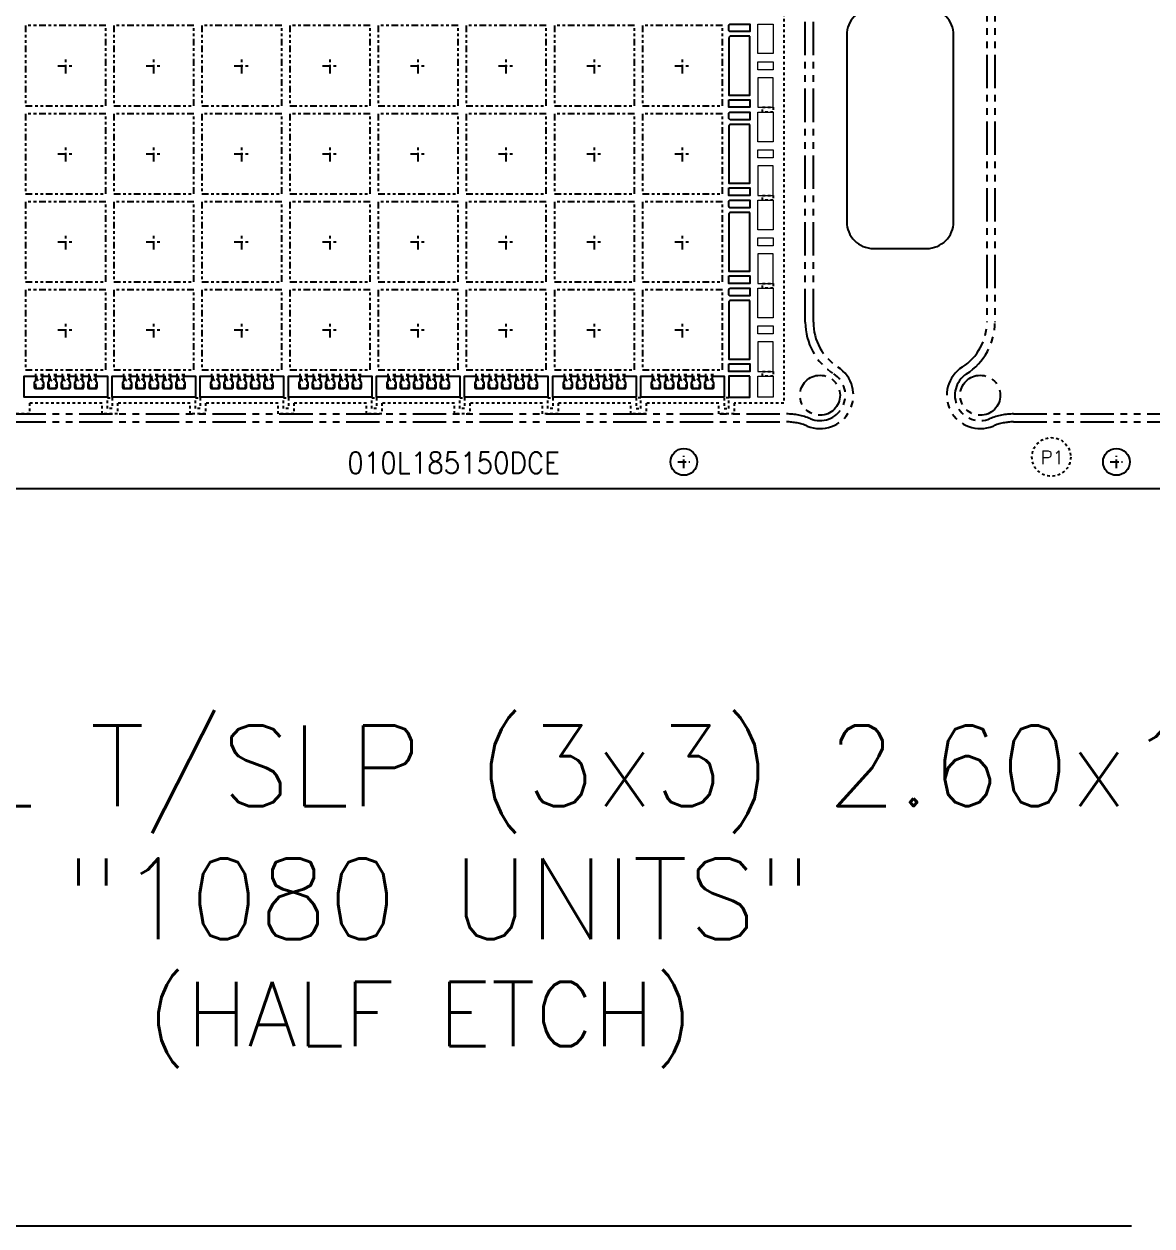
# Model space of a CAD drawing. Extents: x -344 to -21, y -394 to -4.
# Drawn here: x -275.8 to -233.56, y -171.48 to -126.44 of the extents above; entities that cross this region are included whole.
import ezdxf

# ---------------------------------------------------------------- set-up
doc = ezdxf.new("R2010")
doc.units = 0
doc.header["$MEASUREMENT"] = 0
for name, pattern in [('CENTER', [50.8, 31.75, -6.35, 6.35, -6.35]), ('HIDDEN', [0.375, 0.25, -0.125]), ('PHANTOM', [2.5, 1.25, -0.25, 0.25, -0.25, 0.25, -0.25])]:
    doc.linetypes.add(name, pattern=pattern)
doc.layers.add('1', color=7, linetype='CONTINUOUS')
doc.layers.add('1D', color=4, linetype='CONTINUOUS')
doc.styles.add('ROMANS', font='romans', dxfattribs={"width": 0.85, "height": 0.08})
doc.styles.add('simplex', font='SIMPLEX.SHX')

msp = doc.modelspace()

# ---------------------------------------------------------------- linework, layer by layer
at = {"layer": '1'}
msp.add_lwpolyline([(-304.4883, -125.8477, -0.4142136), (-303.4883, -126.8477), (-303.4883, -133.8477, -0.4142136), (-304.4883, -134.8477), (-305.4883, -134.8477), (-305.4883, -142.8477), (-304.4883, -143.8477), (-56.4883, -143.8477)], format="xyb", dxfattribs=at)
for points in [[(-241.9883, -134.8477, 0.4142136), (-240.9883, -133.8477), (-240.9883, -126.8477, 0.4142136), (-241.9883, -125.8477), (-243.9883, -125.8477, 0.4142136), (-244.9883, -126.8477), (-244.9883, -133.8477, 0.4142136), (-243.9883, -134.8477)], [(-249.3483, -126.7227, -0.4142136), (-249.3983, -126.6727), (-249.3983, -126.4877, -0.4142136), (-249.3483, -126.4377), (-248.6183, -126.4377), (-248.6183, -126.7227)], [(-249.3483, -130.0227, -0.4142136), (-249.3983, -129.9727), (-249.3983, -129.7877, -0.4142136), (-249.3483, -129.7377), (-248.6183, -129.7377), (-248.6183, -130.0227)], [(-249.3483, -133.3227, -0.4142136), (-249.3983, -133.2727), (-249.3983, -133.0877, -0.4142136), (-249.3483, -133.0377), (-248.6183, -133.0377), (-248.6183, -133.3227)], [(-249.3483, -136.6227, -0.4142136), (-249.3983, -136.5727), (-249.3983, -136.3877, -0.4142136), (-249.3483, -136.3377), (-248.6183, -136.3377), (-248.6183, -136.6227)], [(-272.6783, -140.4177), (-275.7983, -140.4177), (-275.7983, -139.6377), (-275.3633, -139.6377), (-275.3633, -139.7977), (-275.4133, -139.8843), (-275.4133, -140.0477, 0.4142132), (-275.3633, -140.0977), (-275.1133, -140.0977, 0.4142139), (-275.0633, -140.0477), (-275.0633, -139.8843), (-275.1133, -139.7977), (-275.1133, -139.6377), (-274.8633, -139.6377), (-274.8633, -139.7977), (-274.9133, -139.8843), (-274.9133, -140.0477, 0.4142132), (-274.8633, -140.0977), (-274.6133, -140.0977, 0.4142139), (-274.5633, -140.0477), (-274.5633, -139.8843), (-274.6133, -139.7977), (-274.6133, -139.6377), (-274.3633, -139.6377), (-274.3633, -139.7977), (-274.4133, -139.8843), (-274.4133, -140.0477, 0.4142132), (-274.3633, -140.0977), (-274.1133, -140.0977, 0.4142139), (-274.0633, -140.0477), (-274.0633, -139.8843), (-274.1133, -139.7977), (-274.1133, -139.6377), (-273.8633, -139.6377), (-273.8633, -139.7977), (-273.9133, -139.8843), (-273.9133, -140.0477, 0.4142132), (-273.8633, -140.0977), (-273.6133, -140.0977, 0.4142139), (-273.5633, -140.0477), (-273.5633, -139.8843), (-273.6133, -139.7977), (-273.6133, -139.6377), (-273.3633, -139.6377), (-273.3633, -139.7977), (-273.4133, -139.8843), (-273.4133, -140.0477, 0.4142132), (-273.3633, -140.0977), (-273.1133, -140.0977, 0.4142139), (-273.0633, -140.0477), (-273.0633, -139.8843), (-273.1133, -139.7977), (-273.1133, -139.6377), (-272.6783, -139.6377)], [(-269.3783, -140.4177), (-272.4983, -140.4177), (-272.4983, -139.6377), (-272.0633, -139.6377), (-272.0633, -139.7977), (-272.1133, -139.8843), (-272.1133, -140.0477, 0.4142132), (-272.0633, -140.0977), (-271.8133, -140.0977, 0.4142139), (-271.7633, -140.0477), (-271.7633, -139.8843), (-271.8133, -139.7977), (-271.8133, -139.6377), (-271.5633, -139.6377), (-271.5633, -139.7977), (-271.6133, -139.8843), (-271.6133, -140.0477, 0.4142132), (-271.5633, -140.0977), (-271.3133, -140.0977, 0.4142139), (-271.2633, -140.0477), (-271.2633, -139.8843), (-271.3133, -139.7977), (-271.3133, -139.6377), (-271.0633, -139.6377), (-271.0633, -139.7977), (-271.1133, -139.8843), (-271.1133, -140.0477, 0.4142132), (-271.0633, -140.0977), (-270.8133, -140.0977, 0.4142139), (-270.7633, -140.0477), (-270.7633, -139.8843), (-270.8133, -139.7977), (-270.8133, -139.6377), (-270.5633, -139.6377), (-270.5633, -139.7977), (-270.6133, -139.8843), (-270.6133, -140.0477, 0.4142132), (-270.5633, -140.0977), (-270.3133, -140.0977, 0.4142139), (-270.2633, -140.0477), (-270.2633, -139.8843), (-270.3133, -139.7977), (-270.3133, -139.6377), (-270.0633, -139.6377), (-270.0633, -139.7977), (-270.1133, -139.8843), (-270.1133, -140.0477, 0.4142132), (-270.0633, -140.0977), (-269.8133, -140.0977, 0.4142139), (-269.7633, -140.0477), (-269.7633, -139.8843), (-269.8133, -139.7977), (-269.8133, -139.6377), (-269.3783, -139.6377)], [(-266.0783, -140.4177), (-269.1983, -140.4177), (-269.1983, -139.6377), (-268.7633, -139.6377), (-268.7633, -139.7977), (-268.8133, -139.8843), (-268.8133, -140.0477, 0.4142132), (-268.7633, -140.0977), (-268.5133, -140.0977, 0.4142139), (-268.4633, -140.0477), (-268.4633, -139.8843), (-268.5133, -139.7977), (-268.5133, -139.6377), (-268.2633, -139.6377), (-268.2633, -139.7977), (-268.3133, -139.8843), (-268.3133, -140.0477, 0.4142132), (-268.2633, -140.0977), (-268.0133, -140.0977, 0.4142139), (-267.9633, -140.0477), (-267.9633, -139.8843), (-268.0133, -139.7977), (-268.0133, -139.6377), (-267.7633, -139.6377), (-267.7633, -139.7977), (-267.8133, -139.8843), (-267.8133, -140.0477, 0.4142132), (-267.7633, -140.0977), (-267.5133, -140.0977, 0.4142139), (-267.4633, -140.0477), (-267.4633, -139.8843), (-267.5133, -139.7977), (-267.5133, -139.6377), (-267.2633, -139.6377), (-267.2633, -139.7977), (-267.3133, -139.8843), (-267.3133, -140.0477, 0.4142132), (-267.2633, -140.0977), (-267.0133, -140.0977, 0.4142139), (-266.9633, -140.0477), (-266.9633, -139.8843), (-267.0133, -139.7977), (-267.0133, -139.6377), (-266.7633, -139.6377), (-266.7633, -139.7977), (-266.8133, -139.8843), (-266.8133, -140.0477, 0.4142132), (-266.7633, -140.0977), (-266.5133, -140.0977, 0.4142139), (-266.4633, -140.0477), (-266.4633, -139.8843), (-266.5133, -139.7977), (-266.5133, -139.6377), (-266.0783, -139.6377)], [(-262.7783, -140.4177), (-265.8983, -140.4177), (-265.8983, -139.6377), (-265.4633, -139.6377), (-265.4633, -139.7977), (-265.5133, -139.8843), (-265.5133, -140.0477, 0.4142132), (-265.4633, -140.0977), (-265.2133, -140.0977, 0.4142139), (-265.1633, -140.0477), (-265.1633, -139.8843), (-265.2133, -139.7977), (-265.2133, -139.6377), (-264.9633, -139.6377), (-264.9633, -139.7977), (-265.0133, -139.8843), (-265.0133, -140.0477, 0.4142132), (-264.9633, -140.0977), (-264.7133, -140.0977, 0.4142139), (-264.6633, -140.0477), (-264.6633, -139.8843), (-264.7133, -139.7977), (-264.7133, -139.6377), (-264.4633, -139.6377), (-264.4633, -139.7977), (-264.5133, -139.8843), (-264.5133, -140.0477, 0.4142132), (-264.4633, -140.0977), (-264.2133, -140.0977, 0.4142139), (-264.1633, -140.0477), (-264.1633, -139.8843), (-264.2133, -139.7977), (-264.2133, -139.6377), (-263.9633, -139.6377), (-263.9633, -139.7977), (-264.0133, -139.8843), (-264.0133, -140.0477, 0.4142132), (-263.9633, -140.0977), (-263.7133, -140.0977, 0.4142139), (-263.6633, -140.0477), (-263.6633, -139.8843), (-263.7133, -139.7977), (-263.7133, -139.6377), (-263.4633, -139.6377), (-263.4633, -139.7977), (-263.5133, -139.8843), (-263.5133, -140.0477, 0.4142132), (-263.4633, -140.0977), (-263.2133, -140.0977, 0.4142139), (-263.1633, -140.0477), (-263.1633, -139.8843), (-263.2133, -139.7977), (-263.2133, -139.6377), (-262.7783, -139.6377)], [(-259.4783, -140.4177), (-262.5983, -140.4177), (-262.5983, -139.6377), (-262.1633, -139.6377), (-262.1633, -139.7977), (-262.2133, -139.8843), (-262.2133, -140.0477, 0.4142132), (-262.1633, -140.0977), (-261.9133, -140.0977, 0.4142139), (-261.8633, -140.0477), (-261.8633, -139.8843), (-261.9133, -139.7977), (-261.9133, -139.6377), (-261.6633, -139.6377), (-261.6633, -139.7977), (-261.7133, -139.8843), (-261.7133, -140.0477, 0.4142132), (-261.6633, -140.0977), (-261.4133, -140.0977, 0.4142139), (-261.3633, -140.0477), (-261.3633, -139.8843), (-261.4133, -139.7977), (-261.4133, -139.6377), (-261.1633, -139.6377), (-261.1633, -139.7977), (-261.2133, -139.8843), (-261.2133, -140.0477, 0.4142132), (-261.1633, -140.0977), (-260.9133, -140.0977, 0.4142139), (-260.8633, -140.0477), (-260.8633, -139.8843), (-260.9133, -139.7977), (-260.9133, -139.6377), (-260.6633, -139.6377), (-260.6633, -139.7977), (-260.7133, -139.8843), (-260.7133, -140.0477, 0.4142132), (-260.6633, -140.0977), (-260.4133, -140.0977, 0.4142139), (-260.3633, -140.0477), (-260.3633, -139.8843), (-260.4133, -139.7977), (-260.4133, -139.6377), (-260.1633, -139.6377), (-260.1633, -139.7977), (-260.2133, -139.8843), (-260.2133, -140.0477, 0.4142132), (-260.1633, -140.0977), (-259.9133, -140.0977, 0.4142139), (-259.8633, -140.0477), (-259.8633, -139.8843), (-259.9133, -139.7977), (-259.9133, -139.6377), (-259.4783, -139.6377)], [(-256.1783, -140.4177), (-259.2983, -140.4177), (-259.2983, -139.6377), (-258.8633, -139.6377), (-258.8633, -139.7977), (-258.9133, -139.8843), (-258.9133, -140.0477, 0.4142132), (-258.8633, -140.0977), (-258.6133, -140.0977, 0.4142139), (-258.5633, -140.0477), (-258.5633, -139.8843), (-258.6133, -139.7977), (-258.6133, -139.6377), (-258.3633, -139.6377), (-258.3633, -139.7977), (-258.4133, -139.8843), (-258.4133, -140.0477, 0.4142132), (-258.3633, -140.0977), (-258.1133, -140.0977, 0.4142139), (-258.0633, -140.0477), (-258.0633, -139.8843), (-258.1133, -139.7977), (-258.1133, -139.6377), (-257.8633, -139.6377), (-257.8633, -139.7977), (-257.9133, -139.8843), (-257.9133, -140.0477, 0.4142132), (-257.8633, -140.0977), (-257.6133, -140.0977, 0.4142139), (-257.5633, -140.0477), (-257.5633, -139.8843), (-257.6133, -139.7977), (-257.6133, -139.6377), (-257.3633, -139.6377), (-257.3633, -139.7977), (-257.4133, -139.8843), (-257.4133, -140.0477, 0.4142132), (-257.3633, -140.0977), (-257.1133, -140.0977, 0.4142139), (-257.0633, -140.0477), (-257.0633, -139.8843), (-257.1133, -139.7977), (-257.1133, -139.6377), (-256.8633, -139.6377), (-256.8633, -139.7977), (-256.9133, -139.8843), (-256.9133, -140.0477, 0.4142132), (-256.8633, -140.0977), (-256.6133, -140.0977, 0.4142139), (-256.5633, -140.0477), (-256.5633, -139.8843), (-256.6133, -139.7977), (-256.6133, -139.6377), (-256.1783, -139.6377)], [(-252.8783, -140.4177), (-255.9983, -140.4177), (-255.9983, -139.6377), (-255.5633, -139.6377), (-255.5633, -139.7977), (-255.6133, -139.8843), (-255.6133, -140.0477, 0.4142132), (-255.5633, -140.0977), (-255.3133, -140.0977, 0.4142139), (-255.2633, -140.0477), (-255.2633, -139.8843), (-255.3133, -139.7977), (-255.3133, -139.6377), (-255.0633, -139.6377), (-255.0633, -139.7977), (-255.1133, -139.8843), (-255.1133, -140.0477, 0.4142132), (-255.0633, -140.0977), (-254.8133, -140.0977, 0.4142139), (-254.7633, -140.0477), (-254.7633, -139.8843), (-254.8133, -139.7977), (-254.8133, -139.6377), (-254.5633, -139.6377), (-254.5633, -139.7977), (-254.6133, -139.8843), (-254.6133, -140.0477, 0.4142132), (-254.5633, -140.0977), (-254.3133, -140.0977, 0.4142139), (-254.2633, -140.0477), (-254.2633, -139.8843), (-254.3133, -139.7977), (-254.3133, -139.6377), (-254.0633, -139.6377), (-254.0633, -139.7977), (-254.1133, -139.8843), (-254.1133, -140.0477, 0.4142132), (-254.0633, -140.0977), (-253.8133, -140.0977, 0.4142139), (-253.7633, -140.0477), (-253.7633, -139.8843), (-253.8133, -139.7977), (-253.8133, -139.6377), (-253.5633, -139.6377), (-253.5633, -139.7977), (-253.6133, -139.8843), (-253.6133, -140.0477, 0.4142132), (-253.5633, -140.0977), (-253.3133, -140.0977, 0.4142139), (-253.2633, -140.0477), (-253.2633, -139.8843), (-253.3133, -139.7977), (-253.3133, -139.6377), (-252.8783, -139.6377)], [(-249.5783, -140.4177), (-252.6983, -140.4177), (-252.6983, -139.6377), (-252.2633, -139.6377), (-252.2633, -139.7977), (-252.3133, -139.8843), (-252.3133, -140.0477, 0.4142132), (-252.2633, -140.0977), (-252.0133, -140.0977, 0.4142139), (-251.9633, -140.0477), (-251.9633, -139.8843), (-252.0133, -139.7977), (-252.0133, -139.6377), (-251.7633, -139.6377), (-251.7633, -139.7977), (-251.8133, -139.8843), (-251.8133, -140.0477, 0.4142132), (-251.7633, -140.0977), (-251.5133, -140.0977, 0.4142139), (-251.4633, -140.0477), (-251.4633, -139.8843), (-251.5133, -139.7977), (-251.5133, -139.6377), (-251.2633, -139.6377), (-251.2633, -139.7977), (-251.3133, -139.8843), (-251.3133, -140.0477, 0.4142132), (-251.2633, -140.0977), (-251.0133, -140.0977, 0.4142139), (-250.9633, -140.0477), (-250.9633, -139.8843), (-251.0133, -139.7977), (-251.0133, -139.6377), (-250.7633, -139.6377), (-250.7633, -139.7977), (-250.8133, -139.8843), (-250.8133, -140.0477, 0.4142132), (-250.7633, -140.0977), (-250.5133, -140.0977, 0.4142139), (-250.4633, -140.0477), (-250.4633, -139.8843), (-250.5133, -139.7977), (-250.5133, -139.6377), (-250.2633, -139.6377), (-250.2633, -139.7977), (-250.3133, -139.8843), (-250.3133, -140.0477, 0.4142132), (-250.2633, -140.0977), (-250.0133, -140.0977, 0.4142139), (-249.9633, -140.0477), (-249.9633, -139.8843), (-250.0133, -139.7977), (-250.0133, -139.6377), (-249.5783, -139.6377)]]:
    msp.add_lwpolyline(points, format="xyb", close=True, dxfattribs=at)
at = {"layer": '1', "lineweight": 20}
for points in [[(-247.7383, -127.5477), (-248.3183, -127.5477), (-248.3183, -126.4377), (-247.7383, -126.4377)], [(-247.7383, -128.1477), (-248.3183, -128.1477), (-248.3183, -127.8477), (-247.7383, -127.8477)], [(-248.3183, -128.4477), (-248.3183, -129.5577), (-247.7383, -129.5577), (-247.7383, -128.4477)], [(-247.7383, -130.8477), (-248.3183, -130.8477), (-248.3183, -129.7377), (-247.7383, -129.7377)], [(-247.7383, -131.4477), (-248.3183, -131.4477), (-248.3183, -131.1477), (-247.7383, -131.1477)], [(-248.3183, -131.7477), (-248.3183, -132.8577), (-247.7383, -132.8577), (-247.7383, -131.7477)], [(-247.7383, -134.1477), (-248.3183, -134.1477), (-248.3183, -133.0377), (-247.7383, -133.0377)], [(-247.7383, -134.7477), (-248.3183, -134.7477), (-248.3183, -134.4477), (-247.7383, -134.4477)], [(-248.3183, -135.0477), (-248.3183, -136.1577), (-247.7383, -136.1577), (-247.7383, -135.0477)], [(-247.7383, -137.4477), (-248.3183, -137.4477), (-248.3183, -136.3377), (-247.7383, -136.3377)], [(-247.7383, -138.0477), (-248.3183, -138.0477), (-248.3183, -137.7477), (-247.7383, -137.7477)], [(-248.3183, -138.3477), (-248.3183, -139.4577), (-247.7383, -139.4577), (-247.7383, -138.3477)], [(-247.7383, -140.4177), (-248.3183, -140.4177), (-248.3183, -139.6377), (-247.7383, -139.6377)]]:
    msp.add_lwpolyline(points, close=True, dxfattribs=at)
at = {"layer": '1', "linetype": 'ByBlock'}
for points in [[(-248.6143, -126.8977), (-249.3483, -126.8977, 0.4142136), (-249.3983, -126.9477), (-249.3983, -129.0977), (-248.6143, -129.0977)], [(-248.6143, -130.1977), (-249.3483, -130.1977, 0.4142136), (-249.3983, -130.2477), (-249.3983, -132.3977), (-248.6143, -132.3977)], [(-248.6143, -133.4977), (-249.3483, -133.4977, 0.4142136), (-249.3983, -133.5477), (-249.3983, -135.6977), (-248.6143, -135.6977)], [(-248.6143, -136.7977), (-249.3483, -136.7977, 0.4142136), (-249.3983, -136.8477), (-249.3983, -138.9977), (-248.6143, -138.9977)]]:
    msp.add_lwpolyline(points, format="xyb", close=True, dxfattribs=at)
at = {"layer": '1'}
for points in [[(-249.3983, -129.2727), (-248.6183, -129.2727), (-248.6183, -129.5577), (-249.3983, -129.5577)], [(-249.3983, -132.5727), (-248.6183, -132.5727), (-248.6183, -132.8577), (-249.3983, -132.8577)], [(-249.3983, -135.8727), (-248.6183, -135.8727), (-248.6183, -136.1577), (-249.3983, -136.1577)], [(-249.3983, -139.1727), (-248.6183, -139.1727), (-248.6183, -139.4577), (-249.3983, -139.4577)], [(-248.6183, -139.6377), (-249.3983, -139.6377), (-249.3983, -140.4177), (-248.6183, -140.4177)]]:
    msp.add_lwpolyline(points, close=True, dxfattribs=at)
for centre in [(-251.0883, -142.8477), (-234.8883, -142.8477)]:
    msp.add_circle(centre, 0.5, dxfattribs=at)
at = {"layer": '1D', "linetype": 'CENTER', "ltscale": 0.01}
for p, q in [((-274.2383, -128.2864), (-274.2383, -127.7089)), ((-270.9383, -128.2864), (-270.9383, -127.7089)), ((-267.6383, -128.2864), (-267.6383, -127.7089)), ((-264.3383, -128.2864), (-264.3383, -127.7089)), ((-261.0383, -128.2864), (-261.0383, -127.7089)), ((-257.7383, -128.2864), (-257.7383, -127.7089)), ((-254.4383, -128.2864), (-254.4383, -127.7089)), ((-251.1383, -128.2864), (-251.1383, -127.7089)), ((-274.5271, -127.9977), (-273.9496, -127.9977)), ((-271.2271, -127.9977), (-270.6496, -127.9977)), ((-267.9271, -127.9977), (-267.3496, -127.9977)), ((-264.6271, -127.9977), (-264.0496, -127.9977)), ((-261.3271, -127.9977), (-260.7496, -127.9977)), ((-258.0271, -127.9977), (-257.4496, -127.9977)), ((-254.7271, -127.9977), (-254.1496, -127.9977)), ((-251.4271, -127.9977), (-250.8496, -127.9977)), ((-274.2383, -131.5864), (-274.2383, -131.0089)), ((-270.9383, -131.5864), (-270.9383, -131.0089)), ((-267.6383, -131.5864), (-267.6383, -131.0089)), ((-264.3383, -131.5864), (-264.3383, -131.0089)), ((-261.0383, -131.5864), (-261.0383, -131.0089)), ((-257.7383, -131.5864), (-257.7383, -131.0089)), ((-254.4383, -131.5864), (-254.4383, -131.0089)), ((-251.1383, -131.5864), (-251.1383, -131.0089)), ((-274.5271, -131.2977), (-273.9496, -131.2977)), ((-271.2271, -131.2977), (-270.6496, -131.2977)), ((-267.9271, -131.2977), (-267.3496, -131.2977)), ((-264.6271, -131.2977), (-264.0496, -131.2977)), ((-261.3271, -131.2977), (-260.7496, -131.2977)), ((-258.0271, -131.2977), (-257.4496, -131.2977)), ((-254.7271, -131.2977), (-254.1496, -131.2977)), ((-251.4271, -131.2977), (-250.8496, -131.2977)), ((-274.5271, -134.5977), (-273.9496, -134.5977)), ((-274.2383, -134.8864), (-274.2383, -134.3089)), ((-271.2271, -134.5977), (-270.6496, -134.5977)), ((-270.9383, -134.8864), (-270.9383, -134.3089)), ((-267.9271, -134.5977), (-267.3496, -134.5977)), ((-267.6383, -134.8864), (-267.6383, -134.3089)), ((-264.6271, -134.5977), (-264.0496, -134.5977)), ((-264.3383, -134.8864), (-264.3383, -134.3089)), ((-261.3271, -134.5977), (-260.7496, -134.5977)), ((-261.0383, -134.8864), (-261.0383, -134.3089)), ((-258.0271, -134.5977), (-257.4496, -134.5977)), ((-257.7383, -134.8864), (-257.7383, -134.3089)), ((-254.7271, -134.5977), (-254.1496, -134.5977)), ((-254.4383, -134.8864), (-254.4383, -134.3089)), ((-251.4271, -134.5977), (-250.8496, -134.5977)), ((-251.1383, -134.8864), (-251.1383, -134.3089)), ((-274.2383, -138.1864), (-274.2383, -137.6089)), ((-270.9383, -138.1864), (-270.9383, -137.6089)), ((-267.6383, -138.1864), (-267.6383, -137.6089)), ((-264.3383, -138.1864), (-264.3383, -137.6089)), ((-261.0383, -138.1864), (-261.0383, -137.6089)), ((-257.7383, -138.1864), (-257.7383, -137.6089)), ((-254.4383, -138.1864), (-254.4383, -137.6089)), ((-251.1383, -138.1864), (-251.1383, -137.6089)), ((-274.5271, -137.8977), (-273.9496, -137.8977)), ((-271.2271, -137.8977), (-270.6496, -137.8977)), ((-267.9271, -137.8977), (-267.3496, -137.8977)), ((-264.6271, -137.8977), (-264.0496, -137.8977)), ((-261.3271, -137.8977), (-260.7496, -137.8977)), ((-258.0271, -137.8977), (-257.4496, -137.8977)), ((-254.7271, -137.8977), (-254.1496, -137.8977)), ((-251.4271, -137.8977), (-250.8496, -137.8977)), ((-251.0883, -143.0773), (-251.0883, -142.618)), ((-234.8883, -143.0773), (-234.8883, -142.618)), ((-251.3179, -142.8477), (-250.8587, -142.8477)), ((-235.1179, -142.8477), (-234.6587, -142.8477))]:
    msp.add_line(p, q, dxfattribs=at)
at = {"layer": '1D'}
msp.add_line((-294.3633, -171.4768), (-234.3201, -171.4768), dxfattribs=at)
at = {"layer": '1D', "color": 2, "linetype": 'PHANTOM'}
for points in [[(-247.2383, -78.3477), (-301.2383, -78.3477, -0.0990195), (-302.0076, -78.1938, 0.9166595), (-303.1614, -80.401, -0.2559241), (-302.2383, -82.0863), (-302.2383, -107.1091, -0.2559241), (-303.1614, -108.7944, 0.5477226), (-303.1614, -110.901, -0.2559241), (-302.2383, -112.5863), (-302.2383, -137.6091, -0.2559241), (-303.1614, -139.2944, 0.9166595), (-302.0076, -141.5015, -0.0990195), (-301.2383, -141.3477), (-247.2383, -141.3477, -0.0990195), (-246.4691, -141.5015, 0.9166595), (-245.3153, -139.2944, -0.2559241), (-246.2383, -137.6091), (-246.2383, -112.5863, -0.2559241), (-245.3153, -110.901, 0.5477226), (-245.3153, -108.7944, -0.2559241), (-246.2383, -107.1091), (-246.2383, -82.0863, -0.2559241), (-245.3153, -80.401, 0.9166595), (-246.4691, -78.1938, -0.0990195)], [(-184.7383, -78.3477), (-238.7383, -78.3477, -0.0990195), (-239.5076, -78.1938, 0.9166595), (-240.6614, -80.401, -0.2559241), (-239.7383, -82.0863), (-239.7383, -107.1091, -0.2559241), (-240.6614, -108.7944, 0.5477226), (-240.6614, -110.901, -0.2559241), (-239.7383, -112.5863), (-239.7383, -137.6091, -0.2559241), (-240.6614, -139.2944, 0.9166595), (-239.5076, -141.5015, -0.0990195), (-238.7383, -141.3477), (-184.7383, -141.3477, -0.0990195), (-183.9691, -141.5015, 0.9166595), (-182.8153, -139.2944, -0.2559241), (-183.7383, -137.6091), (-183.7383, -112.5863, -0.2559241), (-182.8153, -110.901, 0.5477226), (-182.8153, -108.7944, -0.2559241), (-183.7383, -107.1091), (-183.7383, -82.0863, -0.2559241), (-182.8153, -80.401, 0.9166595), (-183.9691, -78.1938, -0.0990195)], [(-247.2383, -78.6477), (-301.2383, -78.6477, -0.0990195), (-302.1229, -78.4707, 0.9166595), (-302.9999, -80.1482, -0.2559241), (-301.9383, -82.0863), (-301.9383, -107.1091, -0.2559241), (-302.9999, -109.0471, 0.5477226), (-302.9999, -110.6482, -0.2559241), (-301.9383, -112.5863), (-301.9383, -137.6091, -0.2559241), (-302.9999, -139.5471, 0.9166595), (-302.1229, -141.2246, -0.0990195), (-301.2383, -141.0477), (-247.2383, -141.0477, -0.0990195), (-246.3537, -141.2246, 0.9166595), (-245.4768, -139.5471, -0.2559241), (-246.5383, -137.6091), (-246.5383, -112.5863, -0.2559241), (-245.4768, -110.6482, 0.5477226), (-245.4768, -109.0471, -0.2559241), (-246.5383, -107.1091), (-246.5383, -82.0863, -0.2559241), (-245.4768, -80.1482, 0.9166595), (-246.3537, -78.4707, -0.0990195)], [(-184.7383, -78.6477), (-238.7383, -78.6477, -0.0990195), (-239.6229, -78.4707, 0.9166595), (-240.4999, -80.1482, -0.2559241), (-239.4383, -82.0863), (-239.4383, -107.1091, -0.2559241), (-240.4999, -109.0471, 0.5477226), (-240.4999, -110.6482, -0.2559241), (-239.4383, -112.5863), (-239.4383, -137.6091, -0.2559241), (-240.4999, -139.5471, 0.9166595), (-239.6229, -141.2246, -0.0990195), (-238.7383, -141.0477), (-184.7383, -141.0477, -0.0990195), (-183.8537, -141.2246, 0.9166595), (-182.9768, -139.5471, -0.2559241), (-184.0383, -137.6091), (-184.0383, -112.5863, -0.2559241), (-182.9768, -110.6482, 0.5477226), (-182.9768, -109.0471, -0.2559241), (-184.0383, -107.1091), (-184.0383, -82.0863, -0.2559241), (-182.9768, -80.1482, 0.9166595), (-183.8537, -78.4707, -0.0990195)]]:
    msp.add_lwpolyline(points, format="xyb", close=True, dxfattribs=at)
at = {"layer": '1D', "linetype": 'HIDDEN', "ltscale": 0.2}
msp.add_lwpolyline([(-247.3383, -79.0477), (-247.3383, -140.6477), (-249.1983, -140.6477), (-249.1983, -141.0477), (-249.7783, -141.0477), (-249.7783, -140.6477), (-252.4983, -140.6477), (-252.4983, -141.0477), (-253.0783, -141.0477), (-253.0783, -140.6477), (-255.7983, -140.6477), (-255.7983, -141.0477), (-256.3783, -141.0477), (-256.3783, -140.6477), (-259.0983, -140.6477), (-259.0983, -141.0477), (-259.6783, -141.0477), (-259.6783, -140.6477), (-262.3983, -140.6477), (-262.3983, -141.0477), (-262.9783, -141.0477), (-262.9783, -140.6477), (-265.6983, -140.6477), (-265.6983, -141.0477), (-266.2783, -141.0477), (-266.2783, -140.6477), (-268.9983, -140.6477), (-268.9983, -141.0477), (-269.5783, -141.0477), (-269.5783, -140.6477), (-272.2983, -140.6477), (-272.2983, -141.0477), (-272.8783, -141.0477), (-272.8783, -140.6477), (-275.5983, -140.6477), (-275.5983, -141.0477), (-276.1783, -141.0477)], dxfattribs=at)
at = {"layer": '1D', "color": 2, "linetype": 'PHANTOM', "ltscale": 0.2}
for points in [[(-272.7383, -129.4977), (-272.7383, -126.4977), (-275.7383, -126.4977), (-275.7383, -129.4977)], [(-269.4383, -129.4977), (-269.4383, -126.4977), (-272.4383, -126.4977), (-272.4383, -129.4977)], [(-266.1383, -129.4977), (-266.1383, -126.4977), (-269.1383, -126.4977), (-269.1383, -129.4977)], [(-262.8383, -129.4977), (-262.8383, -126.4977), (-265.8383, -126.4977), (-265.8383, -129.4977)], [(-259.5383, -129.4977), (-259.5383, -126.4977), (-262.5383, -126.4977), (-262.5383, -129.4977)], [(-256.2383, -129.4977), (-256.2383, -126.4977), (-259.2383, -126.4977), (-259.2383, -129.4977)], [(-252.9383, -129.4977), (-252.9383, -126.4977), (-255.9383, -126.4977), (-255.9383, -129.4977)], [(-249.6383, -129.4977), (-249.6383, -126.4977), (-252.6383, -126.4977), (-252.6383, -129.4977)], [(-272.7383, -132.7977), (-272.7383, -129.7977), (-275.7383, -129.7977), (-275.7383, -132.7977)], [(-269.4383, -132.7977), (-269.4383, -129.7977), (-272.4383, -129.7977), (-272.4383, -132.7977)], [(-266.1383, -132.7977), (-266.1383, -129.7977), (-269.1383, -129.7977), (-269.1383, -132.7977)], [(-262.8383, -132.7977), (-262.8383, -129.7977), (-265.8383, -129.7977), (-265.8383, -132.7977)], [(-259.5383, -132.7977), (-259.5383, -129.7977), (-262.5383, -129.7977), (-262.5383, -132.7977)], [(-256.2383, -132.7977), (-256.2383, -129.7977), (-259.2383, -129.7977), (-259.2383, -132.7977)], [(-252.9383, -132.7977), (-252.9383, -129.7977), (-255.9383, -129.7977), (-255.9383, -132.7977)], [(-249.6383, -132.7977), (-249.6383, -129.7977), (-252.6383, -129.7977), (-252.6383, -132.7977)], [(-272.7383, -136.0977), (-272.7383, -133.0977), (-275.7383, -133.0977), (-275.7383, -136.0977)], [(-269.4383, -136.0977), (-269.4383, -133.0977), (-272.4383, -133.0977), (-272.4383, -136.0977)], [(-266.1383, -136.0977), (-266.1383, -133.0977), (-269.1383, -133.0977), (-269.1383, -136.0977)], [(-262.8383, -136.0977), (-262.8383, -133.0977), (-265.8383, -133.0977), (-265.8383, -136.0977)], [(-259.5383, -136.0977), (-259.5383, -133.0977), (-262.5383, -133.0977), (-262.5383, -136.0977)], [(-256.2383, -136.0977), (-256.2383, -133.0977), (-259.2383, -133.0977), (-259.2383, -136.0977)], [(-252.9383, -136.0977), (-252.9383, -133.0977), (-255.9383, -133.0977), (-255.9383, -136.0977)], [(-249.6383, -136.0977), (-249.6383, -133.0977), (-252.6383, -133.0977), (-252.6383, -136.0977)], [(-272.7383, -139.3977), (-272.7383, -136.3977), (-275.7383, -136.3977), (-275.7383, -139.3977)], [(-269.4383, -139.3977), (-269.4383, -136.3977), (-272.4383, -136.3977), (-272.4383, -139.3977)], [(-266.1383, -139.3977), (-266.1383, -136.3977), (-269.1383, -136.3977), (-269.1383, -139.3977)], [(-262.8383, -139.3977), (-262.8383, -136.3977), (-265.8383, -136.3977), (-265.8383, -139.3977)], [(-259.5383, -139.3977), (-259.5383, -136.3977), (-262.5383, -136.3977), (-262.5383, -139.3977)], [(-256.2383, -139.3977), (-256.2383, -136.3977), (-259.2383, -136.3977), (-259.2383, -139.3977)], [(-252.9383, -139.3977), (-252.9383, -136.3977), (-255.9383, -136.3977), (-255.9383, -139.3977)], [(-249.6383, -139.3977), (-249.6383, -136.3977), (-252.6383, -136.3977), (-252.6383, -139.3977)]]:
    msp.add_lwpolyline(points, close=True, dxfattribs=at)
at = {"layer": '1D', "linetype": 'HIDDEN', "ltscale": 0.2}
for points in [[(-248.1383, -129.5577), (-247.7383, -129.5577), (-247.7383, -129.7377), (-248.1383, -129.7377)], [(-248.1383, -132.8577), (-247.7383, -132.8577), (-247.7383, -133.0377), (-248.1383, -133.0377)], [(-248.1383, -136.1577), (-247.7383, -136.1577), (-247.7383, -136.3377), (-248.1383, -136.3377)], [(-248.1383, -139.4577), (-247.7383, -139.4577), (-247.7383, -139.6377), (-248.1383, -139.6377)], [(-272.4983, -140.4477), (-272.4983, -140.8477), (-272.6783, -140.8477), (-272.6783, -140.4477)], [(-269.1983, -140.4477), (-269.1983, -140.8477), (-269.3783, -140.8477), (-269.3783, -140.4477)], [(-265.8983, -140.4477), (-265.8983, -140.8477), (-266.0783, -140.8477), (-266.0783, -140.4477)], [(-262.5983, -140.4477), (-262.5983, -140.8477), (-262.7783, -140.8477), (-262.7783, -140.4477)], [(-259.2983, -140.4477), (-259.2983, -140.8477), (-259.4783, -140.8477), (-259.4783, -140.4477)], [(-255.9983, -140.4477), (-255.9983, -140.8477), (-256.1783, -140.8477), (-256.1783, -140.4477)], [(-252.8783, -140.4477), (-252.8783, -140.8477), (-252.6983, -140.8477), (-252.6983, -140.4477)], [(-249.5783, -140.4477), (-249.5783, -140.8477), (-249.3983, -140.8477), (-249.3983, -140.4477)]]:
    msp.add_lwpolyline(points, close=True, dxfattribs=at)
for points in [[(-275.1133, -139.5477), (-275.1133, -140.0227, -0.4142136), (-275.1883, -140.0977), (-275.2883, -140.0977, -0.4142136), (-275.3633, -140.0227), (-275.3633, -139.5477)], [(-275.1583, -139.5477), (-275.1583, -139.7177, -1), (-275.3183, -139.7177), (-275.3183, -139.5477)], [(-274.6133, -139.5477), (-274.6133, -140.0227, -0.4142136), (-274.6883, -140.0977), (-274.7883, -140.0977, -0.4142136), (-274.8633, -140.0227), (-274.8633, -139.5477)], [(-274.6583, -139.5477), (-274.6583, -139.7177, -1), (-274.8183, -139.7177), (-274.8183, -139.5477)], [(-274.1133, -139.5477), (-274.1133, -140.0227, -0.4142136), (-274.1883, -140.0977), (-274.2883, -140.0977, -0.4142136), (-274.3633, -140.0227), (-274.3633, -139.5477)], [(-274.1583, -139.5477), (-274.1583, -139.7177, -1), (-274.3183, -139.7177), (-274.3183, -139.5477)], [(-273.6133, -139.5477), (-273.6133, -140.0227, -0.4142136), (-273.6883, -140.0977), (-273.7883, -140.0977, -0.4142136), (-273.8633, -140.0227), (-273.8633, -139.5477)], [(-273.6583, -139.5477), (-273.6583, -139.7177, -1), (-273.8183, -139.7177), (-273.8183, -139.5477)], [(-273.1133, -139.5477), (-273.1133, -140.0227, -0.4142136), (-273.1883, -140.0977), (-273.2883, -140.0977, -0.4142136), (-273.3633, -140.0227), (-273.3633, -139.5477)], [(-273.1583, -139.5477), (-273.1583, -139.7177, -1), (-273.3183, -139.7177), (-273.3183, -139.5477)], [(-271.8133, -139.5477), (-271.8133, -140.0227, -0.4142136), (-271.8883, -140.0977), (-271.9883, -140.0977, -0.4142136), (-272.0633, -140.0227), (-272.0633, -139.5477)], [(-271.8583, -139.5477), (-271.8583, -139.7177, -1), (-272.0183, -139.7177), (-272.0183, -139.5477)], [(-271.3133, -139.5477), (-271.3133, -140.0227, -0.4142136), (-271.3883, -140.0977), (-271.4883, -140.0977, -0.4142136), (-271.5633, -140.0227), (-271.5633, -139.5477)], [(-271.3583, -139.5477), (-271.3583, -139.7177, -1), (-271.5183, -139.7177), (-271.5183, -139.5477)], [(-270.8133, -139.5477), (-270.8133, -140.0227, -0.4142136), (-270.8883, -140.0977), (-270.9883, -140.0977, -0.4142136), (-271.0633, -140.0227), (-271.0633, -139.5477)], [(-270.8583, -139.5477), (-270.8583, -139.7177, -1), (-271.0183, -139.7177), (-271.0183, -139.5477)], [(-270.3133, -139.5477), (-270.3133, -140.0227, -0.4142136), (-270.3883, -140.0977), (-270.4883, -140.0977, -0.4142136), (-270.5633, -140.0227), (-270.5633, -139.5477)], [(-270.3583, -139.5477), (-270.3583, -139.7177, -1), (-270.5183, -139.7177), (-270.5183, -139.5477)], [(-269.8133, -139.5477), (-269.8133, -140.0227, -0.4142136), (-269.8883, -140.0977), (-269.9883, -140.0977, -0.4142136), (-270.0633, -140.0227), (-270.0633, -139.5477)], [(-269.8583, -139.5477), (-269.8583, -139.7177, -1), (-270.0183, -139.7177), (-270.0183, -139.5477)], [(-268.5133, -139.5477), (-268.5133, -140.0227, -0.4142136), (-268.5883, -140.0977), (-268.6883, -140.0977, -0.4142136), (-268.7633, -140.0227), (-268.7633, -139.5477)], [(-268.5583, -139.5477), (-268.5583, -139.7177, -1), (-268.7183, -139.7177), (-268.7183, -139.5477)], [(-268.0133, -139.5477), (-268.0133, -140.0227, -0.4142136), (-268.0883, -140.0977), (-268.1883, -140.0977, -0.4142136), (-268.2633, -140.0227), (-268.2633, -139.5477)], [(-268.0583, -139.5477), (-268.0583, -139.7177, -1), (-268.2183, -139.7177), (-268.2183, -139.5477)], [(-267.5133, -139.5477), (-267.5133, -140.0227, -0.4142136), (-267.5883, -140.0977), (-267.6883, -140.0977, -0.4142136), (-267.7633, -140.0227), (-267.7633, -139.5477)], [(-267.5583, -139.5477), (-267.5583, -139.7177, -1), (-267.7183, -139.7177), (-267.7183, -139.5477)], [(-267.0133, -139.5477), (-267.0133, -140.0227, -0.4142136), (-267.0883, -140.0977), (-267.1883, -140.0977, -0.4142136), (-267.2633, -140.0227), (-267.2633, -139.5477)], [(-267.0583, -139.5477), (-267.0583, -139.7177, -1), (-267.2183, -139.7177), (-267.2183, -139.5477)], [(-266.5133, -139.5477), (-266.5133, -140.0227, -0.4142136), (-266.5883, -140.0977), (-266.6883, -140.0977, -0.4142136), (-266.7633, -140.0227), (-266.7633, -139.5477)], [(-266.5583, -139.5477), (-266.5583, -139.7177, -1), (-266.7183, -139.7177), (-266.7183, -139.5477)], [(-265.2133, -139.5477), (-265.2133, -140.0227, -0.4142136), (-265.2883, -140.0977), (-265.3883, -140.0977, -0.4142136), (-265.4633, -140.0227), (-265.4633, -139.5477)], [(-265.2583, -139.5477), (-265.2583, -139.7177, -1), (-265.4183, -139.7177), (-265.4183, -139.5477)], [(-264.7133, -139.5477), (-264.7133, -140.0227, -0.4142136), (-264.7883, -140.0977), (-264.8883, -140.0977, -0.4142136), (-264.9633, -140.0227), (-264.9633, -139.5477)], [(-264.7583, -139.5477), (-264.7583, -139.7177, -1), (-264.9183, -139.7177), (-264.9183, -139.5477)], [(-264.2133, -139.5477), (-264.2133, -140.0227, -0.4142136), (-264.2883, -140.0977), (-264.3883, -140.0977, -0.4142136), (-264.4633, -140.0227), (-264.4633, -139.5477)], [(-264.2583, -139.5477), (-264.2583, -139.7177, -1), (-264.4183, -139.7177), (-264.4183, -139.5477)], [(-263.7133, -139.5477), (-263.7133, -140.0227, -0.4142136), (-263.7883, -140.0977), (-263.8883, -140.0977, -0.4142136), (-263.9633, -140.0227), (-263.9633, -139.5477)], [(-263.7583, -139.5477), (-263.7583, -139.7177, -1), (-263.9183, -139.7177), (-263.9183, -139.5477)], [(-263.2133, -139.5477), (-263.2133, -140.0227, -0.4142136), (-263.2883, -140.0977), (-263.3883, -140.0977, -0.4142136), (-263.4633, -140.0227), (-263.4633, -139.5477)], [(-263.2583, -139.5477), (-263.2583, -139.7177, -1), (-263.4183, -139.7177), (-263.4183, -139.5477)], [(-261.9133, -139.5477), (-261.9133, -140.0227, -0.4142136), (-261.9883, -140.0977), (-262.0883, -140.0977, -0.4142136), (-262.1633, -140.0227), (-262.1633, -139.5477)], [(-261.9583, -139.5477), (-261.9583, -139.7177, -1), (-262.1183, -139.7177), (-262.1183, -139.5477)], [(-261.4133, -139.5477), (-261.4133, -140.0227, -0.4142136), (-261.4883, -140.0977), (-261.5883, -140.0977, -0.4142136), (-261.6633, -140.0227), (-261.6633, -139.5477)], [(-261.4583, -139.5477), (-261.4583, -139.7177, -1), (-261.6183, -139.7177), (-261.6183, -139.5477)], [(-260.9133, -139.5477), (-260.9133, -140.0227, -0.4142136), (-260.9883, -140.0977), (-261.0883, -140.0977, -0.4142136), (-261.1633, -140.0227), (-261.1633, -139.5477)], [(-260.9583, -139.5477), (-260.9583, -139.7177, -1), (-261.1183, -139.7177), (-261.1183, -139.5477)], [(-260.4133, -139.5477), (-260.4133, -140.0227, -0.4142136), (-260.4883, -140.0977), (-260.5883, -140.0977, -0.4142136), (-260.6633, -140.0227), (-260.6633, -139.5477)], [(-260.4583, -139.5477), (-260.4583, -139.7177, -1), (-260.6183, -139.7177), (-260.6183, -139.5477)], [(-259.9133, -139.5477), (-259.9133, -140.0227, -0.4142136), (-259.9883, -140.0977), (-260.0883, -140.0977, -0.4142136), (-260.1633, -140.0227), (-260.1633, -139.5477)], [(-259.9583, -139.5477), (-259.9583, -139.7177, -1), (-260.1183, -139.7177), (-260.1183, -139.5477)], [(-258.6133, -139.5477), (-258.6133, -140.0227, -0.4142136), (-258.6883, -140.0977), (-258.7883, -140.0977, -0.4142136), (-258.8633, -140.0227), (-258.8633, -139.5477)], [(-258.6583, -139.5477), (-258.6583, -139.7177, -1), (-258.8183, -139.7177), (-258.8183, -139.5477)], [(-258.1133, -139.5477), (-258.1133, -140.0227, -0.4142136), (-258.1883, -140.0977), (-258.2883, -140.0977, -0.4142136), (-258.3633, -140.0227), (-258.3633, -139.5477)], [(-258.1583, -139.5477), (-258.1583, -139.7177, -1), (-258.3183, -139.7177), (-258.3183, -139.5477)], [(-257.6133, -139.5477), (-257.6133, -140.0227, -0.4142136), (-257.6883, -140.0977), (-257.7883, -140.0977, -0.4142136), (-257.8633, -140.0227), (-257.8633, -139.5477)], [(-257.6583, -139.5477), (-257.6583, -139.7177, -1), (-257.8183, -139.7177), (-257.8183, -139.5477)], [(-257.1133, -139.5477), (-257.1133, -140.0227, -0.4142136), (-257.1883, -140.0977), (-257.2883, -140.0977, -0.4142136), (-257.3633, -140.0227), (-257.3633, -139.5477)], [(-257.1583, -139.5477), (-257.1583, -139.7177, -1), (-257.3183, -139.7177), (-257.3183, -139.5477)], [(-256.6133, -139.5477), (-256.6133, -140.0227, -0.4142136), (-256.6883, -140.0977), (-256.7883, -140.0977, -0.4142136), (-256.8633, -140.0227), (-256.8633, -139.5477)], [(-256.6583, -139.5477), (-256.6583, -139.7177, -1), (-256.8183, -139.7177), (-256.8183, -139.5477)], [(-255.3133, -139.5477), (-255.3133, -140.0227, -0.4142136), (-255.3883, -140.0977), (-255.4883, -140.0977, -0.4142136), (-255.5633, -140.0227), (-255.5633, -139.5477)], [(-255.3583, -139.5477), (-255.3583, -139.7177, -1), (-255.5183, -139.7177), (-255.5183, -139.5477)], [(-254.8133, -139.5477), (-254.8133, -140.0227, -0.4142136), (-254.8883, -140.0977), (-254.9883, -140.0977, -0.4142136), (-255.0633, -140.0227), (-255.0633, -139.5477)], [(-254.8583, -139.5477), (-254.8583, -139.7177, -1), (-255.0183, -139.7177), (-255.0183, -139.5477)], [(-254.3133, -139.5477), (-254.3133, -140.0227, -0.4142136), (-254.3883, -140.0977), (-254.4883, -140.0977, -0.4142136), (-254.5633, -140.0227), (-254.5633, -139.5477)], [(-254.3583, -139.5477), (-254.3583, -139.7177, -1), (-254.5183, -139.7177), (-254.5183, -139.5477)], [(-253.8133, -139.5477), (-253.8133, -140.0227, -0.4142136), (-253.8883, -140.0977), (-253.9883, -140.0977, -0.4142136), (-254.0633, -140.0227), (-254.0633, -139.5477)], [(-253.8583, -139.5477), (-253.8583, -139.7177, -1), (-254.0183, -139.7177), (-254.0183, -139.5477)], [(-253.3133, -139.5477), (-253.3133, -140.0227, -0.4142136), (-253.3883, -140.0977), (-253.4883, -140.0977, -0.4142136), (-253.5633, -140.0227), (-253.5633, -139.5477)], [(-253.3583, -139.5477), (-253.3583, -139.7177, -1), (-253.5183, -139.7177), (-253.5183, -139.5477)], [(-252.0133, -139.5477), (-252.0133, -140.0227, -0.4142136), (-252.0883, -140.0977), (-252.1883, -140.0977, -0.4142136), (-252.2633, -140.0227), (-252.2633, -139.5477)], [(-252.0583, -139.5477), (-252.0583, -139.7177, -1), (-252.2183, -139.7177), (-252.2183, -139.5477)], [(-251.5133, -139.5477), (-251.5133, -140.0227, -0.4142136), (-251.5883, -140.0977), (-251.6883, -140.0977, -0.4142136), (-251.7633, -140.0227), (-251.7633, -139.5477)], [(-251.5583, -139.5477), (-251.5583, -139.7177, -1), (-251.7183, -139.7177), (-251.7183, -139.5477)], [(-251.0133, -139.5477), (-251.0133, -140.0227, -0.4142136), (-251.0883, -140.0977), (-251.1883, -140.0977, -0.4142136), (-251.2633, -140.0227), (-251.2633, -139.5477)], [(-251.0583, -139.5477), (-251.0583, -139.7177, -1), (-251.2183, -139.7177), (-251.2183, -139.5477)], [(-250.5133, -139.5477), (-250.5133, -140.0227, -0.4142136), (-250.5883, -140.0977), (-250.6883, -140.0977, -0.4142136), (-250.7633, -140.0227), (-250.7633, -139.5477)], [(-250.5583, -139.5477), (-250.5583, -139.7177, -1), (-250.7183, -139.7177), (-250.7183, -139.5477)], [(-250.0133, -139.5477), (-250.0133, -140.0227, -0.4142136), (-250.0883, -140.0977), (-250.1883, -140.0977, -0.4142136), (-250.2633, -140.0227), (-250.2633, -139.5477)], [(-250.0583, -139.5477), (-250.0583, -139.7177, -1), (-250.2183, -139.7177), (-250.2183, -139.5477)]]:
    msp.add_lwpolyline(points, format="xyb", dxfattribs=at)
at = {"layer": '1D', "color": 2, "linetype": 'PHANTOM'}
for centre in [(-245.9883, -140.3477), (-239.9883, -140.3477)]:
    msp.add_circle(centre, 0.75, dxfattribs=at)
at = {"layer": '1D', "linetype": 'HIDDEN', "ltscale": 0.2}
msp.add_circle((-237.3253, -142.6621), 0.725, dxfattribs=at)

# ---------------------------------------------------------------- texts
at = {"layer": '1D', "style": 'ROMANS', "width": 0.9}
msp.add_text('010L185150DCE', height=0.8, dxfattribs=at).set_placement((-263.6922, -143.2822))
at = {"layer": '1D', "linetype": 'HIDDEN', "ltscale": 0.2, "style": 'ROMANS'}
msp.add_text('P1', height=0.5, dxfattribs=at).set_placement((-237.7263, -142.9262))
at = {"layer": '1D', "style": 'simplex'}
for s, height, p in [('"10L T/SLP (3x3) 2.60x1.90MM-V9"', 3.025, (-284.8772, -155.7456)), ('"1080 UNITS"', 3.025, (-274.2758, -160.7304)), ('(HALF ETCH)', 2.42, (-271.1731, -164.7449))]:
    msp.add_text(s, height=height, dxfattribs=at).set_placement(p)

doc.saveas('drawing.dxf')
